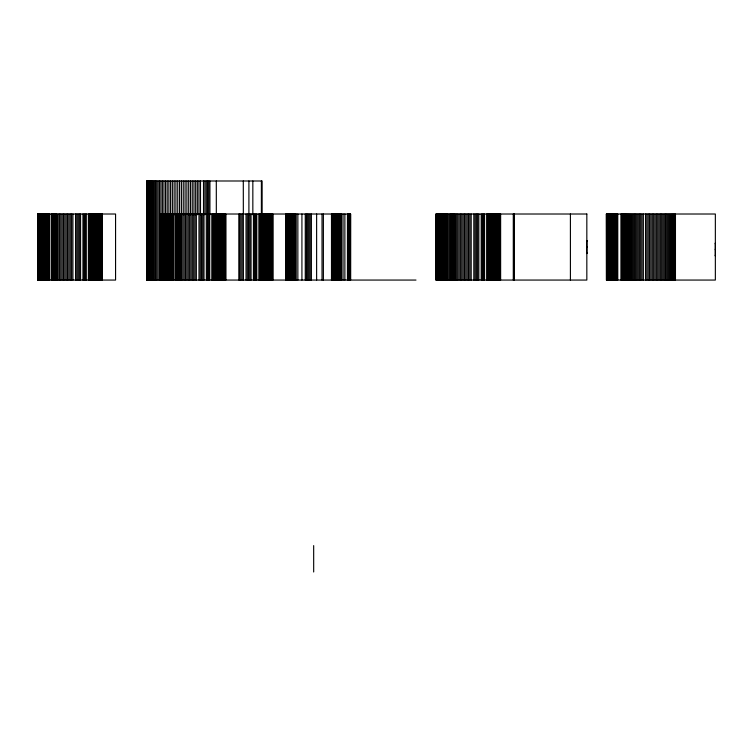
<?xml version="1.0" encoding="UTF-8"?>
<svg xmlns="http://www.w3.org/2000/svg" width="753" height="753" viewBox="0 0 753 753"><rect width="100%" height="100%" fill="white"/><g stroke="black" fill="none" stroke-linecap="round" stroke-linejoin="round"><path stroke-width="1.13" d="M586.832 253.592L586.832 252.613M586.832 253.432L586.832 240.48M715.35 256.039L715.35 255.06M715.35 243.003L715.35 255.879M586.832 247.455L586.832 246.626M715.35 249.902L715.35 249.074M161.076 214.012L350.625 214.012L350.569 280.06M606.372 214.012L715.35 214.012L715.35 280.06L606.372 280.06L606.41 214.012L606.57 280.06M37.659 280.06L115.567 280.06L115.567 214.012L37.659 214.012L37.725 280.06M415.985 280.06L146.694 280.06L146.76 180.993L262.129 180.993L262.129 214.793M715.35 243.087L715.35 243.906M586.832 240.546L586.832 241.459M675.46 214.012L675.46 280.06M674.481 214.012L674.481 280.06M673.464 214.012L673.464 280.06M672.41 214.012L672.41 280.06M671.328 214.012L671.328 280.06M670.208 214.012L670.208 280.06M669.059 214.012L669.059 280.06M667.883 214.012L667.883 280.06M666.687 214.012L666.687 280.06M665.464 214.012L665.464 280.06M664.212 214.012L664.212 280.06M662.941 214.012L662.941 280.06M661.661 214.012L661.661 280.06M660.353 214.012L660.353 280.06M659.035 214.012L659.035 280.06M657.708 214.012L657.708 280.06M656.362 214.012L656.362 280.06M655.016 214.012L655.016 280.06M653.66 214.012L653.66 280.06M652.305 214.012L652.305 280.06M650.94 214.012L650.94 280.06M649.585 214.012L649.585 280.06M648.22 214.012L648.22 280.06M646.865 214.012L646.865 280.06M645.519 214.012L645.519 280.06M643.354 214.012L643.354 280.06M641.98 214.012L641.98 280.06M640.671 214.012L640.671 280.06M639.372 214.012L639.372 280.06M638.102 214.012L638.102 280.06M636.85 214.012L636.85 280.06M635.617 214.012L635.617 280.06M634.403 214.012L634.403 280.06M633.226 214.012L633.226 280.06M632.068 214.012L632.068 280.06M630.939 214.012L630.939 280.06M629.837 214.012L629.837 280.06M628.774 214.012L628.774 280.06M627.748 214.012L627.748 280.06M626.75 214.012L626.75 280.06M625.799 214.012L625.799 280.06M624.877 214.012L624.877 280.06M624.002 214.012L624.002 280.06M623.164 214.012L623.164 280.06M622.373 214.012L622.373 280.06M621.62 214.012L621.62 280.06M620.924 214.012L620.924 280.06M617.705 214.012L617.705 280.06M617.507 214.012L617.507 280.06M617.121 214.012L617.121 280.06M616.735 214.012L616.735 280.06M616.34 214.012L616.34 280.06M615.954 214.012L615.954 280.06M615.568 214.012L615.568 280.06M615.182 214.012L615.182 280.06M614.796 214.012L614.796 280.06M614.41 214.012L614.41 280.06M614.024 214.012L614.024 280.06M613.648 214.012L613.648 280.06M613.281 214.012L613.281 280.06M612.914 214.012L612.914 280.06M612.547 214.012L612.547 280.06M612.189 214.012L612.189 280.06M611.841 214.012L611.841 280.06M611.492 214.012L611.492 280.06M611.154 214.012L611.154 280.06M610.824 214.012L610.824 280.06M610.504 214.012L610.504 280.06M610.194 214.012L610.194 280.06M609.892 214.012L609.892 280.06M609.601 214.012L609.601 280.06M609.318 214.012L609.318 280.06M609.045 214.012L609.045 280.06M608.791 214.012L608.791 280.06M608.537 214.012L608.537 280.06M608.302 214.012L608.302 280.06M608.076 214.012L608.076 280.06M607.869 214.012L607.869 280.06M607.662 214.012L607.662 280.06M607.483 214.012L607.483 280.06M607.304 214.012L607.304 280.06M607.153 214.012L607.153 280.06M607.003 214.012L607.003 280.06M606.758 214.012L606.88 280.06M606.664 214.012L606.664 280.06M570.407 214.012L570.407 280.06M514.224 214.012L514.224 280.06M514.148 214.012L514.148 280.06M513.885 214.012L513.885 280.06M513.828 214.012L513.828 280.06M513.593 214.012L513.593 280.06M513.292 214.012L513.292 280.06M500.623 214.012L500.623 280.06M500.444 214.012L500.444 280.06M500.274 214.012L500.274 280.06M500.096 214.012L500.096 280.06M499.917 214.012L499.917 280.06M499.728 214.012L499.728 280.06M499.55 214.012L499.55 280.06M499.361 214.012L499.361 280.06M499.173 214.012L499.173 280.06M498.975 214.012L498.975 280.06M498.787 214.012L498.787 280.06M498.59 214.012L498.59 280.06M498.392 214.012L498.392 280.06M498.194 214.012L498.194 280.06M497.987 214.012L497.987 280.06M497.789 214.012L497.789 280.06M497.582 214.012L497.582 280.06M497.375 214.012L497.375 280.06M497.168 214.012L497.168 280.06M496.952 214.012L496.952 280.06M496.745 214.012L496.745 280.06M496.528 214.012L496.528 280.06M496.312 214.012L496.312 280.06M496.095 214.012L496.095 280.06M495.879 214.012L495.879 280.06M495.653 214.012L495.653 280.06M495.436 214.012L495.436 280.06M495.21 214.012L495.21 280.06M494.985 214.012L494.985 280.06M494.759 214.012L494.759 280.06M494.533 214.012L494.533 280.06M494.297 214.012L494.297 280.06M494.072 214.012L494.072 280.06M493.836 214.012L493.836 280.06M493.61 214.012L493.61 280.06M493.375 214.012L493.375 280.06M493.14 214.012L493.14 280.06M492.904 214.012L492.904 280.06M492.669 214.012L492.669 280.06M492.424 214.012L492.424 280.06M492.189 214.012L492.189 280.06M491.944 214.012L491.944 280.06M491.709 214.012L491.709 280.06M491.464 214.012L491.464 280.06M491.22 214.012L491.22 280.06M490.984 214.012L490.984 280.06M490.74 214.012L490.74 280.06M490.495 214.012L490.495 280.06M490.25 214.012L490.25 280.06M490.043 214.012L490.043 280.06M489.845 214.012L489.845 280.06M489.648 214.012L489.648 280.06M489.45 214.012L489.45 280.06M489.262 214.012L489.262 280.06M488.565 214.012L488.565 280.06M487.963 214.012L487.963 280.06M487.793 214.012L487.793 280.06M487.615 214.012L487.615 280.06M486.636 214.012L486.636 280.06M484.565 214.012L484.565 280.06M483.482 214.012L483.482 280.06M482.362 214.012L482.362 280.06M481.214 214.012L481.214 280.06M478.842 214.012L478.842 280.06M477.618 214.012L477.618 280.06M476.367 214.012L476.367 280.06M475.096 214.012L475.096 280.06M473.816 214.012L473.816 280.06M471.19 214.012L471.19 280.06M469.863 214.012L469.863 280.06M468.526 214.012L468.526 280.06M467.171 214.012L467.171 280.06M465.815 214.012L465.815 280.06M464.46 214.012L464.46 280.06M463.095 214.012L463.095 280.06M461.74 214.012L461.74 280.06M460.375 214.012L460.375 280.06M459.019 214.012L459.019 280.06M457.673 214.012L457.673 280.06M456.337 214.012L456.337 280.06M455 214.012L454.944 280.06M454.784 214.012L454.784 280.06M454.614 214.012L454.614 280.06M454.021 214.012L454.021 280.06M453.795 214.012L453.795 280.06M453.56 214.012L453.56 280.06M453.306 214.012L453.306 280.06M453.052 214.012L453.052 280.06M452.779 214.012L452.779 280.06M452.497 214.012L452.497 280.06M452.205 214.012L452.205 280.06M451.904 214.012L451.904 280.06M451.593 214.012L451.593 280.06M451.273 214.012L451.273 280.06M450.943 214.012L450.943 280.06M450.605 214.012L450.605 280.06M450.256 214.012L450.256 280.06M449.908 214.012L449.908 280.06M448.073 214.012L448.073 280.06M447.687 214.012L447.687 280.06M447.301 214.012L447.301 280.06M446.915 214.012L446.915 280.06M446.529 214.012L446.529 280.06M446.143 214.012L446.143 280.06M445.757 214.012L445.757 280.06M445.362 214.012L445.362 280.06M444.976 214.012L444.976 280.06M444.59 214.012L444.59 280.06M444.204 214.012L444.204 280.06M443.818 214.012L443.818 280.06M443.442 214.012L443.442 280.06M443.065 214.012L443.065 280.06M442.698 214.012L442.698 280.06M442.331 214.012L442.331 280.06M441.964 214.012L441.964 280.06M441.616 214.012L441.616 280.06M441.267 214.012L441.267 280.06M440.919 214.012L440.919 280.06M440.59 214.012L440.59 280.06M440.26 214.012L440.26 280.06M439.94 214.012L439.94 280.06M439.639 214.012L439.639 280.06M439.338 214.012L439.338 280.06M439.046 214.012L439.046 280.06M438.764 214.012L438.764 280.06M438.5 214.012L438.5 280.06M438.246 214.012L438.246 280.06M438.001 214.012L438.001 280.06M437.766 214.012L437.766 280.06M437.549 214.012L437.549 280.06M437.342 214.012L437.342 280.06M437.145 214.012L437.145 280.06M436.966 214.012L436.966 280.06M436.796 214.012L436.796 280.06M436.646 214.012L436.646 280.06M436.505 214.012L436.373 280.06M436.298 214.012L436.298 280.06M436.119 214.012L436.175 280.06M350.522 214.012L350.54 280.06M350.399 214.012L350.314 280.06M350.22 214.012L350.107 280.06M349.985 214.012L349.985 280.06M349.844 214.012L349.844 280.06M349.693 214.012L349.693 280.06M349.524 214.012L349.524 280.06M349.345 214.012L349.345 280.06M349.147 214.012L349.147 280.06M348.94 214.012L348.94 280.06M348.724 214.012L348.724 280.06M348.488 214.012L348.488 280.06M348.244 214.012L348.244 280.06M347.99 214.012L347.99 280.06M347.717 214.012L347.717 280.06M347.444 214.012L347.444 280.06M344.874 214.012L344.874 280.06M343.048 214.012L343.048 280.06M341.514 214.012L341.514 280.06M341.118 214.012L341.118 280.06M340.733 214.012L340.733 280.06M340.347 214.012L340.347 280.06M339.951 214.012L339.951 280.06M339.565 214.012L339.565 280.06M339.179 214.012L339.179 280.06M338.803 214.012L338.803 280.06M338.417 214.012L338.417 280.06M338.041 214.012L338.041 280.06M337.673 214.012L337.673 280.06M337.297 214.012L337.297 280.06M336.939 214.012L336.939 280.06M336.582 214.012L336.582 280.06M336.233 214.012L336.233 280.06M335.885 214.012L335.885 280.06M335.546 214.012L335.546 280.06M335.217 214.012L335.217 280.06M334.897 214.012L334.897 280.06M334.586 214.012L334.586 280.06M334.285 214.012L334.285 280.06M333.993 214.012L333.993 280.06M333.711 214.012L333.711 280.06M333.438 214.012L333.438 280.06M333.174 214.012L333.174 280.06M332.93 214.012L332.93 280.06M332.694 214.012L332.694 280.06M332.468 214.012L332.468 280.06M332.252 214.012L332.252 280.06M332.054 214.012L332.054 280.06M331.875 214.012L331.875 280.06M331.48 214.012L331.48 280.06M323.385 214.012L323.385 280.06M322.03 214.012L322.03 280.06M316.627 214.012L316.627 280.06M313.672 545.605L313.681 571.988M311.384 214.012L311.384 280.06M310.123 214.012L310.123 280.06M308.871 214.012L308.871 280.06M307.648 214.012L307.648 280.06M306.443 214.012L306.443 280.06M305.266 214.012L305.266 280.06M301.925 214.012L301.925 280.06M297.859 214.012L297.859 280.06M296.202 214.012L296.202 280.06M294.912 214.012L294.988 280.06M294.837 214.012L294.762 280.06M294.677 214.012L294.602 280.06M294.442 214.012L294.517 280.06M294.272 214.012L294.357 280.06M294.094 214.012L294.188 280.06M294.009 214.012L294.009 280.06M293.924 280.06L293.83 214.012L293.651 280.06M293.557 214.012L293.463 280.06M293.369 280.06L293.369 214.012L293.181 280.06M292.983 214.012L293.086 280.06M292.889 280.06L292.889 214.012L292.691 280.06M292.597 214.012L292.597 280.06M292.39 214.012L292.493 280.06M292.296 214.012L292.296 280.06M292.089 214.012L292.192 280.06M291.985 214.012L291.985 280.06M291.788 214.012L291.882 280.06M291.58 214.012L291.684 280.06M291.477 214.012L291.477 280.06M291.27 214.012L291.373 280.06M291.157 214.012L291.157 280.06M290.95 214.012L291.053 280.06M290.846 214.012L290.846 280.06M290.743 214.012L290.639 280.06M290.536 214.012L290.536 280.06M290.432 214.012L290.329 280.06M290.225 214.012L290.225 280.06M290.018 214.012L290.121 280.06M289.914 214.012L289.914 280.06M289.811 214.012L289.707 280.06M289.604 214.012L289.604 280.06L289.406 214.012M289.303 214.012L289.303 280.06M289.096 214.012L289.199 280.06M289.001 214.012L289.001 280.06M288.804 214.012L288.898 280.06M288.606 214.012L288.7 280.06M288.512 214.012L288.512 280.06M288.314 214.012L288.418 280.06M288.126 214.012L288.22 280.06M288.041 214.012L288.041 280.06M287.853 214.012L287.947 280.06M287.674 214.012L287.768 280.06M287.59 214.012L287.495 280.06M287.411 214.012L287.411 280.06M287.326 280.06L287.241 214.012L287.072 280.06M286.912 214.012L286.997 280.06M286.761 214.012L286.837 280.06M286.601 214.012L286.677 280.06M286.535 214.012L286.46 280.06M286.253 214.012L286.319 280.06M286.112 214.012L286.178 280.06M286.046 214.012L286.046 280.06M272.84 214.012L272.84 280.06M272.671 214.012L272.671 280.06M272.492 214.012L272.492 280.06M272.313 214.012L272.313 280.06M272.134 214.012L272.134 280.06M271.955 214.012L271.955 280.06M271.767 214.012L271.767 280.06M271.579 214.012L271.579 280.06M271.391 214.012L271.391 280.06M271.202 214.012L271.202 280.06M271.005 214.012L271.005 280.06M270.807 214.012L270.807 280.06M270.609 214.012L270.609 280.06M270.412 214.012L270.412 280.06M270.214 214.012L270.214 280.06M270.007 214.012L270.007 280.06M269.8 214.012L269.8 280.06M269.593 214.012L269.593 280.06M269.386 214.012L269.386 280.06M269.179 214.012L269.179 280.06M268.962 214.012L268.962 280.06M268.746 214.012L268.746 280.06M268.529 214.012L268.529 280.06M268.313 214.012L268.313 280.06M268.096 214.012L268.096 280.06M267.88 214.012L267.88 280.06M267.654 214.012L267.654 280.06M267.428 214.012L267.428 280.06M267.202 214.012L267.202 280.06M266.976 214.012L266.976 280.06M266.75 214.012L266.75 280.06M266.524 214.012L266.524 280.06M266.289 214.012L266.289 280.06M266.063 214.012L266.063 280.06M265.828 214.012L265.828 280.06M265.593 214.012L265.593 280.06M265.357 214.012L265.357 280.06M265.122 214.012L265.122 280.06M264.887 214.012L264.887 280.06M264.642 214.012L264.642 280.06M264.407 214.012L264.407 280.06M264.171 214.012L264.171 280.06M263.926 214.012L263.926 280.06M263.682 214.012L263.682 280.06M263.446 214.012L263.446 280.06M263.202 214.012L263.202 280.06M262.957 214.012L262.957 280.06M262.712 214.012L262.712 280.06M262.468 214.012L262.468 280.06M262.27 214.012L262.27 280.06M262.063 214.012L262.063 280.06M261.865 214.012L261.865 280.06M261.677 214.012L261.677 280.06M261.479 214.012L261.479 280.06M261.385 180.993L261.385 214.793M260.783 214.012L260.783 280.06M260.19 214.012L260.19 280.06M260.011 214.012L260.011 280.06M259.841 214.012L259.841 280.06M258.853 214.012L258.853 280.06M256.782 214.012L256.782 280.06M255.7 214.012L255.7 280.06M254.58 214.012L254.58 280.06M253.432 214.012L253.432 280.06M252.839 180.993L252.839 214.793M251.06 214.012L251.06 280.06M249.836 214.012L249.836 280.06M248.904 180.993L248.904 214.793M248.584 214.012L248.584 280.06M247.323 214.012L247.323 280.06M246.033 214.012L246.033 280.06M243.294 180.993L243.417 280.06M242.08 214.012L242.08 280.06M240.744 214.012L240.744 280.06M239.398 214.012L239.398 280.06M238.993 214.012L238.993 280.06M225.787 214.012L225.787 280.06M225.608 214.012L225.608 280.06M225.439 214.012L225.439 280.06M225.26 214.012L225.26 280.06M225.081 214.012L225.081 280.06M224.893 214.012L224.893 280.06M224.714 214.012L224.714 280.06M224.526 214.012L224.526 280.06M224.338 214.012L224.338 280.06M224.14 214.012L224.14 280.06M223.952 214.012L223.952 280.06M223.754 214.012L223.754 280.06M223.556 214.012L223.556 280.06M223.359 214.012L223.359 280.06M223.152 214.012L223.152 280.06M222.954 214.012L222.954 280.06M222.747 214.012L222.747 280.06M222.54 214.012L222.54 280.06M222.333 214.012L222.333 280.06M222.116 214.012L222.116 280.06M221.909 214.012L221.909 280.06M221.693 214.012L221.693 280.06M221.476 214.012L221.476 280.06M221.26 214.012L221.26 280.06M221.043 214.012L221.043 280.06M220.817 214.012L220.817 280.06M220.601 214.012L220.601 280.06M220.375 214.012L220.375 280.06M220.149 214.012L220.149 280.06M219.923 214.012L219.923 280.06M219.697 214.012L219.697 280.06M219.462 214.012L219.462 280.06M219.236 214.012L219.236 280.06M219.001 214.012L219.001 280.06M218.765 214.012L218.765 280.06M218.539 214.012L218.539 280.06M218.304 214.012L218.304 280.06M218.069 214.012L218.069 280.06M217.824 214.012L217.824 280.06M217.589 214.012L217.589 280.06M217.353 214.012L217.353 280.06M217.109 214.012L217.109 280.06M216.873 214.012L216.873 280.06M216.629 214.012L216.629 280.06M216.299 180.993L216.384 280.06M216.139 214.012L216.139 280.06M215.904 214.012L215.904 280.06M215.659 214.012L215.659 280.06M215.414 214.012L215.414 280.06M215.207 214.012L215.207 280.06M215.01 214.012L215.01 280.06M214.812 214.012L214.812 280.06M214.614 214.012L214.614 280.06M214.426 214.012L214.426 280.06M213.72 214.012L213.72 280.06M213.127 214.012L213.127 280.06M212.958 214.012L212.958 280.06M212.779 214.012L212.779 280.06M211.8 214.012L211.8 280.06M209.927 180.993L209.927 214.793M209.729 214.012L209.729 280.06M208.722 180.993L208.647 280.06M207.517 180.993L207.527 280.06M206.247 180.993L206.378 280.06M204.91 180.993L204.91 214.793M204.007 214.012L204.007 280.06M203.498 180.993L203.498 214.793M202.783 214.012L202.783 280.06M201.531 214.012L201.531 280.06M200.514 180.993L200.514 214.793M200.26 214.012L200.26 280.06M198.952 180.993L198.98 280.06M197.333 180.993L197.333 214.793M196.354 214.012L196.354 280.06M195.667 180.993L195.667 214.793M195.027 214.012L195.027 280.06M193.973 180.993L193.973 214.793M193.69 214.012L193.69 280.06M192.335 214.012L192.335 280.06M192.241 180.993L192.241 214.793M190.98 214.012L190.98 280.06M190.481 180.993L190.481 214.793M189.624 214.012L189.624 280.06M188.692 180.993L188.692 214.793M188.259 214.012L188.259 280.06M186.885 180.993L186.904 280.06M185.539 214.012L185.539 280.06M185.069 180.993L185.069 214.793M184.184 214.012L184.184 280.06M183.243 180.993L183.243 214.793M182.838 214.012L182.838 280.06M181.501 214.012L181.501 280.06M181.407 180.993L181.407 214.793M180.165 214.012L180.108 280.06M179.948 214.012L179.948 280.06M179.779 214.012L179.779 280.06M179.572 180.993L179.572 214.793M179.186 214.012L179.186 280.06M178.96 214.012L178.96 280.06M178.725 214.012L178.725 280.06M178.47 214.012L178.47 280.06M178.216 214.012L178.216 280.06M177.943 214.012L177.943 280.06M177.746 180.993L177.746 214.793M177.661 214.012L177.661 280.06M177.369 214.012L177.369 280.06M177.068 214.012L177.068 280.06M176.748 214.012L176.748 280.06M176.428 214.012L176.428 280.06M176.098 214.012L176.098 280.06M175.929 180.993L175.929 214.793M175.769 214.012L175.769 280.06M175.421 214.012L175.421 280.06M175.073 214.012L175.073 280.06M174.131 180.993L174.131 214.793M173.228 214.012L173.228 280.06M172.851 214.012L172.851 280.06M172.352 180.993L172.465 280.06M172.079 214.012L172.079 280.06M171.693 214.012L171.693 280.06M171.308 214.012L171.308 280.06M170.922 214.012L170.922 280.06M170.602 180.993L170.526 280.06M170.14 214.012L170.14 280.06M169.754 214.012L169.754 280.06M169.369 214.012L169.369 280.06M168.983 214.012L168.983 280.06M168.879 180.993L168.879 214.793M168.606 214.012L168.606 280.06M168.23 214.012L168.23 280.06M167.863 214.012L167.863 280.06M167.495 214.012L167.495 280.06M167.194 180.993L167.194 214.793M167.128 214.012L167.128 280.06M166.78 214.012L166.78 280.06M166.422 214.012L166.422 280.06M166.084 214.012L166.084 280.06M165.754 214.012L165.754 280.06M165.547 180.993L165.547 214.793M165.425 214.012L165.425 280.06M165.105 214.012L165.105 280.06M164.794 214.012L164.794 280.06M164.502 214.012L164.502 280.06M164.21 214.012L164.21 280.06M163.947 180.993L163.928 280.06M163.665 214.012L163.665 280.06M163.41 214.012L163.41 280.06M163.166 214.012L163.166 280.06M162.93 214.012L162.93 280.06M162.704 214.012L162.704 280.06M162.497 214.012L162.497 280.06M162.384 180.993L162.384 214.793M162.309 214.012L162.309 280.06M162.13 214.012L162.13 280.06M161.961 214.012L161.961 280.06M161.801 214.012L161.801 280.06M161.537 214.012L161.669 280.06M161.462 214.012L161.462 280.06M161.33 214.012L161.274 280.06M161.133 214.012L161.114 280.06M160.888 180.993L160.888 280.06M159.438 180.993L159.438 280.06M158.055 180.993L158.055 280.06M156.737 180.993L156.737 280.06M155.494 180.993L155.494 280.06M154.309 180.993L154.309 280.06M153.207 180.993L153.207 280.06M152.181 180.993L152.181 280.06M151.24 180.993L151.24 280.06M150.374 180.993L150.374 280.06M149.602 180.993L149.602 280.06M148.915 180.993L148.915 280.06M148.322 180.993L148.322 280.06M147.814 180.993L147.814 280.06M147.4 180.993L147.4 280.06M147.174 180.993L147.174 280.06M147.08 180.993L147.08 280.06M146.92 180.993L146.863 280.06M102.361 214.012L102.361 280.06M102.182 214.012L102.182 280.06M102.013 214.012L102.013 280.06M101.834 214.012L101.834 280.06M101.655 214.012L101.655 280.06M101.467 214.012L101.467 280.06M101.288 214.012L101.288 280.06M101.1 214.012L101.1 280.06M100.911 214.012L100.911 280.06M100.714 214.012L100.714 280.06M100.525 214.012L100.525 280.06M100.328 214.012L100.328 280.06M100.13 214.012L100.13 280.06M99.933 214.012L99.933 280.06M99.725 214.012L99.725 280.06M99.528 214.012L99.528 280.06M99.321 214.012L99.321 280.06M99.114 214.012L99.114 280.06M98.907 214.012L98.907 280.06M98.69 214.012L98.69 280.06M98.483 214.012L98.483 280.06M98.267 214.012L98.267 280.06M98.05 214.012L98.05 280.06M97.834 214.012L97.834 280.06M97.617 214.012L97.617 280.06M97.391 214.012L97.391 280.06M97.175 214.012L97.175 280.06M96.949 214.012L96.949 280.06M96.723 214.012L96.723 280.06M96.497 214.012L96.497 280.06M96.271 214.012L96.271 280.06M96.036 214.012L96.036 280.06M95.81 214.012L95.81 280.06M95.575 214.012L95.575 280.06M95.349 214.012L95.349 280.06M95.113 214.012L95.113 280.06M94.878 214.012L94.878 280.06M94.643 214.012L94.643 280.06M94.398 214.012L94.398 280.06M94.163 214.012L94.163 280.06M93.927 214.012L93.927 280.06M93.683 214.012L93.683 280.06M93.447 214.012L93.447 280.06M93.203 214.012L93.203 280.06M92.958 214.012L92.958 280.06M92.723 214.012L92.723 280.06M92.478 214.012L92.478 280.06M92.233 214.012L92.233 280.06M91.988 214.012L91.988 280.06M91.781 214.012L91.781 280.06M91.584 214.012L91.584 280.06M91.386 214.012L91.386 280.06M91.188 214.012L91.188 280.06M91 214.012L91 280.06M90.304 214.012L90.304 280.06M89.701 214.012L89.701 280.06M89.532 214.012L89.532 280.06M89.353 214.012L89.353 280.06M88.374 214.012L88.374 280.06M86.303 214.012L86.303 280.06M85.221 214.012L85.221 280.06M84.101 214.012L84.101 280.06M82.952 214.012L82.952 280.06M80.58 214.012L80.58 280.06M79.357 214.012L79.357 280.06M78.105 214.012L78.105 280.06M76.834 214.012L76.834 280.06M75.554 214.012L75.554 280.06M72.928 214.012L72.928 280.06M71.601 214.012L71.601 280.06M70.264 214.012L70.264 280.06M68.909 214.012L68.909 280.06M67.554 214.012L67.554 280.06M66.198 214.012L66.198 280.06M64.833 214.012L64.833 280.06M63.478 214.012L63.478 280.06M62.113 214.012L62.113 280.06M60.758 214.012L60.758 280.06M59.412 214.012L59.412 280.06M58.075 214.012L58.075 280.06M56.522 214.012L56.522 280.06M56.353 214.012L56.353 280.06M55.76 214.012L55.76 280.06M55.534 214.012L55.534 280.06M55.298 214.012L55.298 280.06M55.044 214.012L55.044 280.06M54.79 214.012L54.79 280.06M54.517 214.012L54.517 280.06M54.235 214.012L54.235 280.06M53.943 214.012L53.943 280.06M53.642 214.012L53.642 280.06M53.331 214.012L53.331 280.06M53.002 214.012L53.002 280.06M52.682 214.012L52.682 280.06M52.343 214.012L52.343 280.06M51.995 214.012L51.995 280.06M51.646 214.012L51.646 280.06M49.802 214.012L49.802 280.06M49.425 214.012L49.425 280.06M49.039 214.012L49.039 280.06M48.653 214.012L48.653 280.06M48.267 214.012L48.267 280.06M47.881 214.012L47.881 280.06M47.495 214.012L47.495 280.06M47.1 214.012L47.1 280.06M46.714 214.012L46.714 280.06M46.328 214.012L46.328 280.06M45.942 214.012L45.942 280.06M45.556 214.012L45.556 280.06M45.18 214.012L45.18 280.06M44.803 214.012L44.803 280.06M44.436 214.012L44.436 280.06M44.069 214.012L44.069 280.06M43.702 214.012L43.702 280.06M43.354 214.012L43.354 280.06M43.006 214.012L43.006 280.06M42.657 214.012L42.657 280.06M42.328 214.012L42.328 280.06M41.999 214.012L41.999 280.06M41.679 214.012L41.679 280.06M41.368 214.012L41.368 280.06M41.076 214.012L41.076 280.06M40.784 214.012L40.784 280.06M40.502 214.012L40.502 280.06M40.238 214.012L40.238 280.06M39.984 214.012L39.984 280.06M39.74 214.012L39.74 280.06M39.504 214.012L39.504 280.06M39.288 214.012L39.288 280.06M39.071 214.012L39.071 280.06M38.883 214.012L38.883 280.06M38.704 214.012L38.704 280.06M38.375 214.012L38.535 280.06M38.243 214.012L38.243 280.06M38.111 214.012L38.111 280.06M38.008 214.012L37.904 280.06L37.857 214.012M586.832 214.012L435.921 214.012L435.949 280.06L586.832 280.06L586.832 214.012M56.739 280.06L56.739 214.012L56.682 280.06"/></g></svg>
